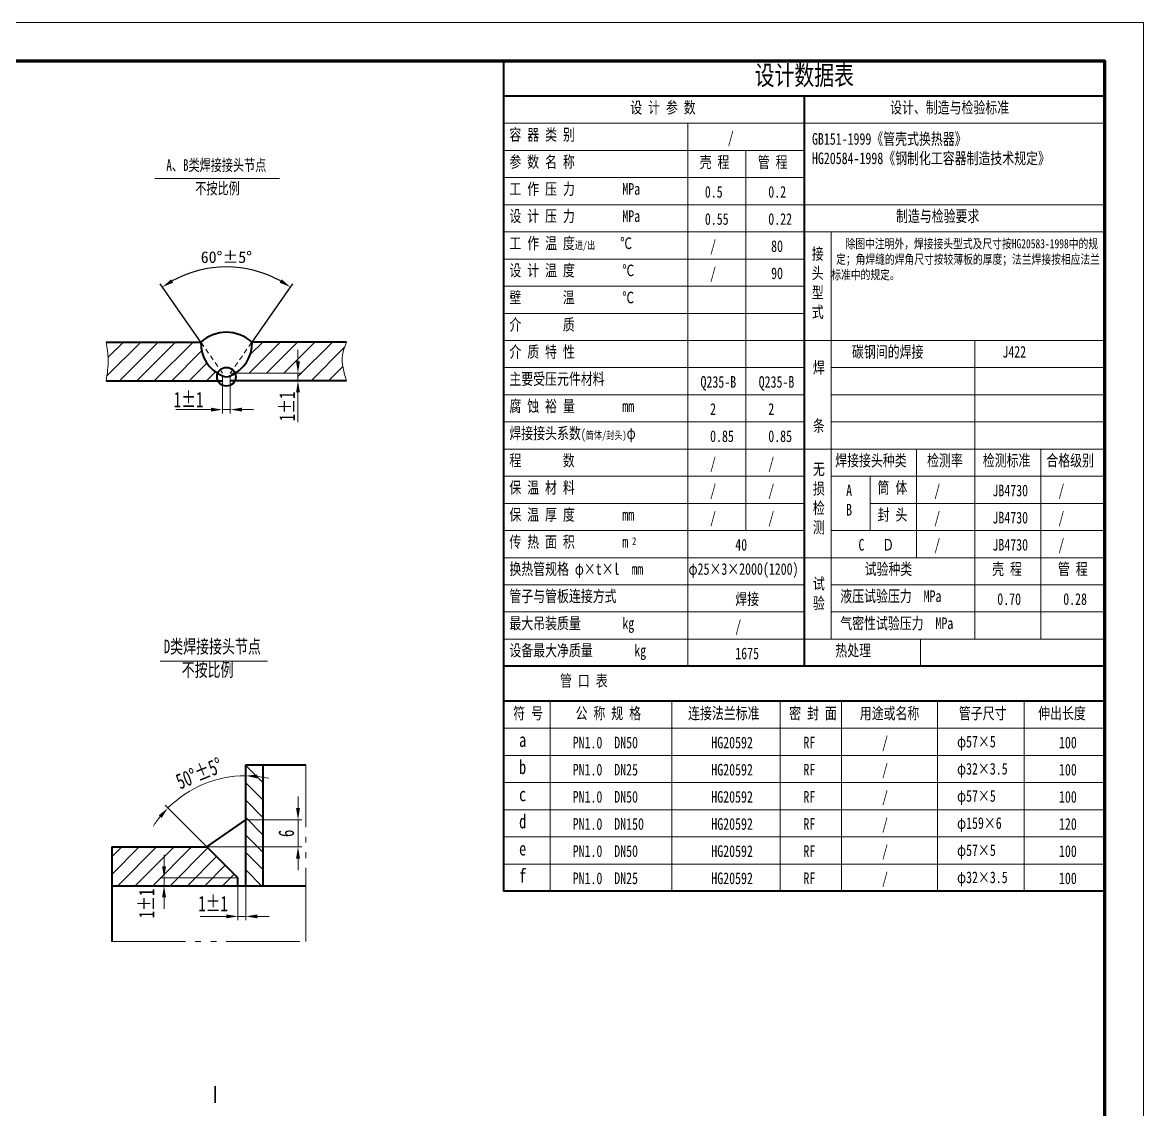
# Model space of a CAD drawing. Extents: x 577 to 4141, y -1551 to 10575.
# Drawn here: x 2407 to 4141, y 8893 to 10575 of the extents above; entities that cross this region are included whole.
import ezdxf

# ---------------------------------------------------------------- set-up
doc = ezdxf.new("R2010")
doc.units = 0
doc.header["$LTSCALE"] = 10
doc.header["$PDMODE"] = 1
doc.linetypes.add('JXX-L', pattern=[2.9499999999999997, 1.9, -0.25, 0.15, -0.25, 0.15, -0.25])
doc.linetypes.add('XX-L', pattern=[1.25, 0.75, -0.5])
doc.layers.get('Defpoints').update_dxf_attribs({"linetype": 'CONTINUOUS'})
for name, color, linetype, lineweight in [('A 粗实线', 1, 'CONTINUOUS', 40), ('B 细实线', 7, 'CONTINUOUS', 18), ('C 文 字', 2, 'CONTINUOUS', 20), ('G 长虚线', 6, 'XX-L', 20), ('I 长双点线', 3, 'JXX-L', 18), ('J 标注尺寸', 2, 'CONTINUOUS', 18)]:
    doc.layers.add(name, color=color, linetype=linetype, lineweight=lineweight)
doc.styles.add('HZTXT', font='SIMFANG.TTF', dxfattribs={"width": 0.75})
doc.styles.get("Standard").update_dxf_attribs({"font": 'SIMFANG.TTF'})
doc.styles.add('style2', font='SIMFANG.TTF', dxfattribs={"width": 0.7})
doc.styles.add('标题中文', font='SIMFANG.TTF', dxfattribs={"width": 0.7})
doc.dimstyles.new('通用标注4.0', dxfattribs={"dimscale": 6, "dimtxt": 3, "dimasz": 3, "dimexe": 1, "dimexo": 0, "dimgap": 1, "dimtad": 1, "dimdec": 0, "dimzin": 0, "dimdsep": 46, "dimtxsty": 'Standard', "dimcen": 0, "dimadec": 0, "dimazin": 0, "dimtfac": 0.375, "dimtdec": 0, "dimtmove": 2, "dimatfit": 3, "dimfxl": 0, "dimtzin": 0, "dimarcsym": 0})

# ---------------------------------------------------------------- blocks, each defined once
blk = doc.blocks.new('*D23')
at = {"layer": 'Defpoints', "color": 0}
for p in [(3237.529882554551, 4833.701037508146), (3244.866875172898, 4832.923096402701), (3234.866875172898, 4816.319008281709), (3242.866875172898, 4808.319008281709), (3244.866875172898, 4806.319008281708)]:
    blk.add_point(p, dxfattribs=at)
at = {"layer": 'J 标注尺寸', "color": 0, "lineweight": -2}
for p, q in [((3244.866875172898, 4832.923096402701), (3244.866875172899, 4835.666970911132)), ((3234.866875172898, 4816.319008281709), (3224.114731783625, 4827.071151670984))]:
    blk.add_line(p, q, dxfattribs=at)
for start, end in [(89.99999999999905, 134.9999999999966), (77.86737145388587, 83.93368572694246), (141.0663142730532, 147.1326285461097)]:
    blk.add_arc((3244.866875172898, 4806.319008281709), 28.34796262942333, start, end, dxfattribs=at)
at = {"layer": 'J 标注尺寸', "color": 0}
for points in [[(3247.836215487091, 4834.008929804123), (3247.889129342651, 4835.00752888478), (3244.866875172899, 4834.666970911132)], [(3222.443971294357, 4824.46779932445), (3223.187503222061, 4823.799098888917), (3224.821838564812, 4826.364044889798)]]:
    blk.add_solid(points, dxfattribs=at)
at = {"layer": 'J 标注尺寸', "color": 0, "insert": (3232.870529236219, 4835.280749340962), "char_height": 4, "attachment_point": 5, "rotation": 22.499999999999368, "style": 'style2'}
blk.add_mtext('{\\f仿宋_GB2312|b0|i0|c134|p49;50°±5°}', dxfattribs=at)
blk = doc.blocks.new('*D22')
at = {"layer": 'Defpoints', "color": 0}
for p in [(3244.866875172898, 4823.321083663805), (3258.347866930999, 4823.321083663805), (3234.866875172899, 4816.319008281709)]:
    blk.add_point(p, dxfattribs=at)
at = {"layer": 'J 标注尺寸', "color": 0, "lineweight": -2}
for p, q in [((3258.347866930999, 4826.321083663805), (3258.347866930999, 4829.321083663805)), ((3244.866875172898, 4823.321083663805), (3259.347866930999, 4823.321083663805)), ((3258.347866930999, 4816.319008281709), (3258.347866930999, 4823.321083663805)), ((3234.866875172899, 4816.319008281709), (3259.347866930999, 4816.319008281709)), ((3258.347866930999, 4813.319008281709), (3258.347866930999, 4810.319008281709))]:
    blk.add_line(p, q, dxfattribs=at)
at = {"layer": 'J 标注尺寸', "color": 0}
for points in [[(3257.847866930999, 4826.321083663805), (3258.847866930999, 4826.321083663805), (3258.347866930999, 4823.321083663805)], [(3257.847866930999, 4813.319008281709), (3258.847866930999, 4813.319008281709), (3258.347866930999, 4816.319008281709)]]:
    blk.add_solid(points, dxfattribs=at)
at = {"layer": 'J 标注尺寸', "color": 0, "insert": (3255.347866930998, 4819.820045972758), "char_height": 4, "attachment_point": 5, "rotation": 90, "style": 'style2'}
blk.add_mtext('6', dxfattribs=at)
blk = doc.blocks.new('*D104')
at = {"layer": 'Defpoints', "color": 0}
for p in [(2757.43839965381, 10193.08235223058), (2682.880170065843, 10080.39662071936), (2762.100093733988, 10080.39662071936), (2716.490131899915, 10032.39662071936), (2728.490131899915, 10032.39662071936)]:
    blk.add_point(p, dxfattribs=at)
at = {"layer": 'J 标注尺寸', "color": 0, "lineweight": -2}
for p, q in [((2682.880170065843, 10080.39662071936), (2619.920280809535, 10170.31266106544)), ((2762.100093733988, 10080.39662071936), (2825.059982990296, 10170.31266106544))]:
    blk.add_line(p, q, dxfattribs=at)
blk.add_arc((2722.490131899915, 10023.8277326789), 172.8250782108338, 60.97014478816176, 119.0298552118382, dxfattribs=at)
at = {"layer": 'J 标注尺寸', "color": 0}
for points in [[(2640.214540086389, 10172.39654226405), (2637.03369892721, 10177.48400229043), (2623.361739427642, 10165.39774879971)], [(2807.94656487262, 10177.48400229043), (2804.765723713442, 10172.39654226405), (2821.618524372189, 10165.39774879971)]]:
    blk.add_solid(points, dxfattribs=at)
at = {"layer": 'J 标注尺寸', "color": 0, "insert": (2722.490131899915, 10211.65281088974), "char_height": 18, "attachment_point": 5}
blk.add_mtext('{\\f仿宋_GB2312|b0|i0|c134|p49;60°±5°}', dxfattribs=at)
blk = doc.blocks.new('D类焊接接头节点')
at = {"layer": 'J 标注尺寸'}
h = blk.add_hatch(dxfattribs=at)
h.set_pattern_fill('ANSI31', color=256, angle=90, style=0)
h.set_pattern_definition([(135, (-3239.866875172898, -4819.820045972758), (-2.245064030267288, -2.245064030267288), [])])
h.paths.add_polyline_path([(9.5, 17.6751788846459), (5, 17.6751788846459), (5, -13.50103769104862), (9.5, -13.50103769104862)])
h = blk.add_hatch(dxfattribs=at)
h.set_pattern_fill('ANSI31', color=256, style=0)
h.set_pattern_definition([(45, (-3239.866875172898, -4819.820045972758), (-2.245064030267288, 2.245064030267288), [])])
h.paths.add_polyline_path([(-29.53674107769621, -3.501037691048623), (-29.53674107769621, -13.50103769104862), (-16.05367463827133, -13.50103769104862), (-16.05367463827133, -11.50103769104862), (3.000000000000455, -11.50103769104862), (-4.999999999999544, -3.501037691048623)])
h.paths.add_polyline_path([(3, -13.50103769104862), (3, -11.50103769104862), (-16.05367463827133, -11.50103769104862), (-16.05367463827133, -13.50103769104862)])
at = {"layer": 'A 粗实线'}
for p, q in [((5, 17.6751788846459), (20.46345910245145, 17.6751788846459)), ((5, -13.50103769104862), (5, 17.6751788846459)), ((9.5, -13.50103769104862), (9.5, 17.6751788846459)), ((-4.999999999999545, -3.501037691048623), (5, 3.501037691047713)), ((-29.53674107769621, -3.501037691048623), (-29.53674107769621, -27.88196099332527)), ((-29.53674107769621, -3.501037691048623), (-4.999999999999545, -3.501037691048623)), ((3.000000000000455, -11.50103769104862), (-4.999999999999545, -3.501037691048623)), ((3, -13.50103769104862), (3, -11.50103769104862)), ((-29.53674107769621, -13.50103769104862), (5, -13.50103769104862)), ((5, -13.50103769104862), (20.46345910245145, -13.50103769104862))]:
    blk.add_line(p, q, dxfattribs=at)
at = {"layer": 'I 长双点线'}
for p, q in [((20.46345910245145, -27.88196099332527), (20.46345910245145, 17.6751788846459)), ((-29.53674107769621, -27.88196099332527), (20.46345910245191, -27.88196099332527))]:
    blk.add_line(p, q, dxfattribs=at)
at = {"layer": 'J 标注尺寸'}
for p, q in [((-17.09550206171116, 44.44535657877896), (10.60261358208663, 44.44535657877896)), ((-16.05367463827133, -8.501037691048623), (-16.05367463827133, -5.501037691048623)), ((3.000000000000455, -11.50103769104862), (-17.05367463827133, -11.50103769104862)), ((-16.05367463827133, -11.50103769104862), (-16.05367463827133, -13.50103769104862)), ((3.000000000000455, -13.50103769104862), (-17.05367463827133, -13.50103769104862)), ((3, -13.50103769104862), (3, -22.4067950646695)), ((5, -13.50103769104862), (5, -22.4067950646695)), ((-16.05367463827133, -16.50103769104862), (-16.05367463827133, -19.50103769104862)), ((0, -21.4067950646695), (-6.736571717381594, -21.4067950646695)), ((5, -21.4067950646695), (3, -21.4067950646695)), ((8, -21.4067950646695), (11, -21.4067950646695))]:
    blk.add_line(p, q, dxfattribs=at)
for points in [[(-16.55367463827133, -8.501037691048623), (-15.55367463827133, -8.501037691048623), (-16.05367463827133, -11.50103769104862)], [(-16.55367463827133, -16.50103769104862), (-15.55367463827133, -16.50103769104862), (-16.05367463827133, -13.50103769104862)], [(0, -20.9067950646695), (0, -21.9067950646695), (3, -21.4067950646695)], [(8, -20.9067950646695), (8, -21.9067950646695), (5, -21.4067950646695)]]:
    blk.add_solid(points, dxfattribs=at)
at = {"layer": 'J 标注尺寸', "char_height": 3.5, "width": 51, "attachment_point": 1, "style": 'style2'}
for s, insert in [('D{\\f仿宋_GB2312|b0|i0|c134|p49;类焊接接头节点}', (-16.14644854581275, 49.94362858592831)), ('{\\f仿宋_GB2312|b0|i0|c134|p49;不按比例}', (-11.5092115260486, 43.93366311076716))]:
    blk.add_mtext(s, dxfattribs=dict(at, insert=insert))
at = {"layer": 'J 标注尺寸', "insert": (-20.55367463827179, -18.07682058142836), "char_height": 4, "attachment_point": 5, "rotation": 90, "style": 'style2'}
blk.add_mtext('{\\f仿宋_GB2312|b0|i0|c134|p49;1±1}', dxfattribs=at)
at = {"layer": 'J 标注尺寸', "insert": (-3.407385127946327, -18.11277421253726), "char_height": 4, "attachment_point": 5, "style": 'style2'}
blk.add_mtext('{\\f仿宋_GB2312|b0|i0|c134|p49;1±1}', dxfattribs=at)
at = {"layer": 'J 标注尺寸'}
dim = blk.add_angular_dim_2l(base=(-2.336992618347722, 13.8809915353886), line1=((5, -13.50103769104862), (5, 13.10305042994332)), line2=((3.000000000000455, -11.50103769104862), (-4.999999999999545, -3.501037691048623)), text='{\\f仿宋_GB2312|b0|i0|c134|p49;50°±5°}', dimstyle='通用标注4.0', dxfattribs=at)
dim.commit()
dim.dimension.update_dxf_attribs({"geometry": '*D23', "text_midpoint": (-6.996345936679973, 15.46070336820412), "insert": (-3239.866875172898, -4819.820045972758)})
dim = blk.add_linear_dim(base=(18.48099175810057, 3.501037691047713), p1=(-4.999999999999545, -3.501037691048623), p2=(5, 3.501037691047713), angle=90, text='6', dimstyle='通用标注4.0', dxfattribs=at)
dim.commit()
dim.dimension.update_dxf_attribs({"geometry": '*D22', "text_midpoint": (15.48099175810012, 0), "insert": (-3239.866875172898, -4819.820045972758)})

msp = doc.modelspace()

# ---------------------------------------------------------------- hatches: boundary and pattern name
at = {"layer": 'J 标注尺寸'}
h = msp.add_hatch(dxfattribs=at)
h.set_pattern_fill('ANSI31', color=256, style=0)
h.set_pattern_definition([(45, (-15600.35281328855, -14683.58325911131), (-13.47038418160373, 13.47038418160373), [])])
edge = h.paths.add_edge_path()
edge.add_ellipse((2722.490131899915, 10026.77112613859), major_axis=(-10.22635046019666, 10.22635046019666), ratio=0.9999999999997468, start_angle=45.000000000007276, end_angle=71.15294256730328, ccw=False)
edge.add_ellipse((2722.490131899915, 10026.77112613859), major_axis=(10.22635046019344, 10.22635046019344), ratio=0.9999999999999885, start_angle=113.9896631412675, end_angle=134.9999999999996, ccw=False)
edge.add_ellipse((2737.208318329363, 10078.42287068845), major_axis=(38.44114581361683, 38.44114581361683), ratio=0.9999999999999767, start_angle=132.9193505473653, end_angle=193.7298607532781, ccw=False)
edge.add_line((2682.880170065843, 10080.39662071936), (2536.490131899915, 10080.39662071936))
edge.add_spline(control_points=[(2536.490131899915, 10080.39662071936), (2538.005877139393, 10071.35834465413), (2541.354186134101, 10051.39262729102), (2538.210631499752, 10031.36044109129), (2536.490131899915, 10020.39662071936)], knot_values=[0, 0, 0, 0, 4.553085131909655, 10.0578484456397, 10.0578484456397, 10.0578484456397, 10.0578484456397], degree=3, periodic=0)
edge.add_line((2536.490131899915, 10020.39662071936), (2709.508523057809, 10020.39662071936))
edge = h.paths.add_edge_path()
edge.add_line((2833.180104227785, 10032.39662071936), (2833.180104227785, 10020.39662071936))
edge.add_line((2833.180104227785, 10020.39662071936), (2839.180104227785, 10020.39662071936))
edge.add_line((2839.180104227785, 10020.39662071936), (2908.490131899915, 10020.39662071936))
edge.add_spline(control_points=[(2908.490131899915, 10020.39662071936), (2904.209004357031, 10033.85245823328), (2897.687289914046, 10054.35059312366), (2905.72776328354, 10073.73645394974), (2908.490131899915, 10080.39662071936)], knot_values=[0, 0, 0, 0, 6.737565344485811, 10.26376270678672, 10.26376270678672, 10.26376270678672, 10.26376270678672], degree=3, periodic=0)
edge.add_line((2908.490131899915, 10080.39662071936), (2762.100093733988, 10080.39662071936))
edge.add_ellipse((2707.771945470468, 10078.42287068845), major_axis=(38.44114581361675, 38.44114581361675), ratio=0.9999999999999929, start_angle=257.1528708974303, end_angle=317.0806494526338, ccw=False)
edge.add_line((2736.703376418664, 10032.39662071936), (2833.180104227785, 10032.39662071936))

# ---------------------------------------------------------------- linework, layer by layer
at = {"layer": 'A 粗实线'}
for p, q in [((3151.145502225565, 10514.93900344576), (3151.145502225565, 9230.874238919814)), ((4081.145502225565, 10460.83796835055), (3151.145502225565, 10460.83796835055)), ((3616.145502225565, 10460.83796835055), (3616.145502225565, 9578.837968350555)), ((2536.490131899915, 10080.39662071936), (2682.880170065843, 10080.39662071936)), ((2908.490131899915, 10080.39662071936), (2762.100093733988, 10080.39662071936)), ((2536.490131899915, 10020.39662071936), (2716.490131899915, 10020.39662071936)), ((2908.490131899915, 10020.39662071936), (2728.490131899915, 10020.39662071936)), ((4081.145502225565, 9578.837968350555), (3151.145502225565, 9578.837968350555)), ((4081.145502225565, 9524.874238919812), (3151.145502225565, 9524.874238919812)), ((4081.145502225565, 9230.874238919812), (3151.145502225565, 9230.874238919812))]:
    msp.add_line(p, q, dxfattribs=at)
at = {"layer": 'A 粗实线', "color": 5, "lineweight": 120}
msp.add_lwpolyline([(4081.145502225565, 5588.939003445765), (4081.145502225565, 10514.93900344576), (727.1455022255659, 10514.93900344576), (727.1455022255659, 5588.939003445765)], close=True, dxfattribs=at)
at = {"layer": 'A 粗实线'}
for centre, major_axis, ratio, start_param, end_param in [((2722.490131899915, 10036.0142948145), (42.06387957155908, 42.06387957155908), 1, 0.0567580478251225, 1.514038278969774), ((2737.208318329363, 10078.42287068845), (-38.44114581361704, 38.44114581361704), 0.9999999999999789, 0.7490839798699311, 1.96520730489672), ((2707.771945470468, 10078.42287068845), (38.44114581361705, 38.44114581361704), 0.9999999999999791, 4.317978002282866, 5.534101327309656), ((2722.490131899915, 10026.77112613859), (-10.22635046019265, 10.22635046019265), 0.999999999999986, 3.926990816987249, 10.21017612416684), ((2722.490131899915, 10040.41201117023), (9.645562307253961, 9.64556230725396), 1, 3.471554545102514, 4.382427088871969)]:
    msp.add_ellipse(centre, major_axis=major_axis, ratio=ratio, start_param=start_param, end_param=end_param, dxfattribs=at)
at = {"layer": 'B 细实线'}
for p, q in [((4081.145502225565, 10418.83796835056), (3151.145502225565, 10418.83796835056)), ((3436.145502225565, 10418.83796835056), (3436.145502225565, 9578.837968350555)), ((3616.145502225565, 10376.83796835056), (3151.145502225565, 10376.83796835056)), ((3526.145502225565, 10376.83796835055), (3526.145502225565, 9788.837968350555)), ((3616.145502225565, 10334.83796835056), (3151.145502225565, 10334.83796835056)), ((4081.145502225565, 10292.83796835056), (3151.145502225565, 10292.83796835056)), ((4081.145502225565, 10250.83796835056), (3151.145502225565, 10250.83796835056)), ((3658.145502225565, 10250.83796835056), (3658.145502225565, 9620.837968350555)), ((3616.145502225565, 10208.83796835056), (3151.145502225565, 10208.83796835056)), ((3616.145502225565, 10166.83796835056), (3151.145502225565, 10166.83796835056)), ((3616.145502225565, 10124.83796835056), (3151.145502225565, 10124.83796835056)), ((4081.145502225565, 10082.83796835056), (3151.145502225565, 10082.83796835056)), ((3880.145502225565, 10082.83796835055), (3880.145502225565, 9620.837968350555)), ((3616.145502225565, 10040.83796835056), (3151.145502225565, 10040.83796835056)), ((4081.145502225565, 10040.83796835056), (3658.145502225565, 10040.83796835056)), ((3616.145502225565, 9998.837968350555), (3151.145502225565, 9998.837968350555)), ((4081.145502225565, 9998.837968350555), (3658.145502225565, 9998.837968350555)), ((3616.145502225565, 9956.837968350555), (3151.145502225565, 9956.837968350555)), ((4081.145502225565, 9956.837968350555), (3658.145502225565, 9956.837968350555)), ((3658.145502225565, 9914.837968350555), (3151.145502225565, 9914.837968350555)), ((4081.145502225565, 9914.837968350552), (3658.145502225565, 9914.837968350552)), ((4081.145502225565, 9914.837968350555), (3658.145502225565, 9914.837968350555)), ((3790.145502225565, 9914.837968350555), (3790.145502225565, 9746.837968350555)), ((3982.145502225565, 9914.837968350555), (3982.145502225565, 9620.837968350555)), ((3616.145502225565, 9872.837968350555), (3151.145502225565, 9872.837968350555)), ((4081.145502225565, 9872.837968350555), (3658.145502225565, 9872.837968350557)), ((3718.145502225565, 9872.837968350557), (3718.145502225565, 9788.837968350552)), ((3616.145502225565, 9830.837968350555), (3151.145502225565, 9830.837968350555)), ((4081.145502225565, 9830.837968350555), (3718.145502225565, 9830.837968350555)), ((3616.145502225565, 9788.837968350552), (3151.145502225565, 9788.837968350555)), ((4081.145502225565, 9788.837968350552), (3658.145502225565, 9788.837968350552)), ((4081.145502225565, 9746.837968350555), (3151.145502225565, 9746.837968350555)), ((3616.145502225565, 9704.837968350555), (3151.145502225565, 9704.837968350555)), ((4081.145502225565, 9704.837968350555), (3658.145502225565, 9704.837968350555)), ((3616.145502225565, 9662.837968350555), (3151.145502225565, 9662.837968350555)), ((4081.145502225565, 9662.837968350555), (3658.145502225565, 9662.837968350555)), ((4081.145502225565, 9662.837968350555), (3658.145502225565, 9662.837968350555)), ((4081.145502225565, 9620.837968350555), (3151.145502225565, 9620.837968350555)), ((3795.942319061534, 9620.837968350555), (3795.942319061534, 9578.837968350555)), ((3223.145502225565, 9524.874238919812), (3223.145502225565, 9230.874238919814)), ((3411.554581894125, 9524.874238919812), (3411.554581894125, 9230.874238919814)), ((3579.158811501395, 9524.874238919812), (3579.158811501395, 9230.874238919814)), ((3673.959905604461, 9524.874238919812), (3673.95990560446, 9230.874238919814)), ((3822.359431955425, 9524.874238919812), (3822.359431955422, 9230.874238919814)), ((3956.355757708196, 9524.874238919812), (3956.355757708196, 9230.874238919814)), ((4081.145502225565, 9482.874238919812), (3151.145502225565, 9482.874238919812)), ((4081.145502225565, 9440.874238919812), (3151.145502225565, 9440.874238919812)), ((4081.145502225565, 9398.874238919812), (3151.145502225565, 9398.874238919812)), ((4081.145502225565, 9356.874238919812), (3151.145502225565, 9356.874238919812)), ((4081.145502225565, 9314.874238919812), (3151.145502225565, 9314.874238919812)), ((4081.145502225565, 9272.874238919812), (3151.145502225565, 9272.874238919812))]:
    msp.add_line(p, q, dxfattribs=at)
msp.add_lwpolyline([(4141.145502225565, 5528.939003445765), (4141.145502225565, 10574.93900344576), (577.1455022255659, 10574.93900344576), (577.1455022255659, 5528.939003445765)], close=True, dxfattribs=at)
at = {"layer": 'G 长虚线'}
for p, q in [((2716.490131899915, 10032.39662071936), (2682.880170065843, 10080.39662071936)), ((2728.490131899915, 10032.39662071936), (2762.100093733988, 10080.39662071936)), ((2716.490131899915, 10020.39662071936), (2716.490131899915, 10032.39662071936)), ((2728.490131899915, 10020.39662071936), (2728.490131899915, 10032.39662071936))]:
    msp.add_line(p, q, dxfattribs=at)
at = {"layer": 'J 标注尺寸'}
for p, q in [((2611.899889461351, 10333.48909853579), (2804.696425418236, 10333.48909853579)), ((2833.180104227785, 10050.39662071936), (2833.180104227785, 10068.39662071936)), ((2728.490131899915, 10032.39662071936), (2839.180104227785, 10032.39662071936)), ((2833.180104227785, 10032.39662071936), (2833.180104227785, 10020.39662071936)), ((2716.490131899915, 10020.39662071936), (2716.490131899915, 9969.875678796961)), ((2728.490131899915, 10020.39662071936), (2839.180104227785, 10020.39662071936)), ((2728.490131899915, 10020.39662071936), (2728.490131899915, 9969.875678796961)), ((2833.180104227785, 10002.39662071936), (2833.180104227785, 9956.712372465568)), ((2698.490131899915, 9975.875678796961), (2644.245051386567, 9975.875678796961)), ((2728.490131899915, 9975.875678796961), (2716.490131899915, 9975.875678796961)), ((2746.490131899915, 9975.875678796961), (2764.490131899915, 9975.875678796961))]:
    msp.add_line(p, q, dxfattribs=at)
for points, knots in [([(2536.490131899915, 10080.39662071936), (2538.005877139393, 10071.35834465413), (2541.354186134105, 10051.39262729102), (2538.210631499748, 10031.36044109129), (2536.490131899915, 10020.39662071936)], [0, 0, 0, 0, 4.553085131909655, 10.0578484456397, 10.0578484456397, 10.0578484456397, 10.0578484456397]), ([(2908.490131899915, 10080.39662071936), (2905.727763283538, 10073.73645394975), (2897.687289914044, 10054.35059312365), (2904.209004357029, 10033.85245823328), (2908.490131899915, 10020.39662071936)], [0, 0, 0, 0, 3.526197362300913, 10.26376270678672, 10.26376270678672, 10.26376270678672, 10.26376270678672])]:
    msp.add_open_spline(points, degree=3, knots=knots, dxfattribs=at)
for points in [[(2830.180104227785, 10050.39662071936), (2836.180104227785, 10050.39662071936), (2833.180104227785, 10032.39662071936)], [(2830.180104227785, 10002.39662071936), (2836.180104227785, 10002.39662071936), (2833.180104227785, 10020.39662071936)], [(2698.490131899915, 9978.875678796961), (2698.490131899915, 9972.875678796961), (2716.490131899915, 9975.875678796961)], [(2746.490131899915, 9978.875678796961), (2746.490131899915, 9972.875678796961), (2728.490131899915, 9975.875678796961)]]:
    msp.add_solid(points, dxfattribs=at)

# ---------------------------------------------------------------- block references
at = {"layer": 'C 文 字', "xscale": 6, "yscale": 6, "zscale": 0.5}
msp.add_blockref('D类焊接接头节点', (2722.391776782474, 9320.299596939833), dxfattribs=at)

# ---------------------------------------------------------------- texts
at = {"layer": 'C 文 字', "width": 0.6999999999999696}
for s, height, style, p in [('A、B类焊接接头节点', 18, '标题中文', (2629.58027791296, 10345.29656657905)), ('不按比例', 18, '标题中文', (2674.329155126256, 10309.19336742196)), ('1±1', 24, 'style2', (2641.128157346467, 9979.514158159956)), (' Ⅰ', 26.25, 'style2', (2680.08730784101, 8903.001383697314))]:
    msp.add_text(s, height=height, dxfattribs=dict(at, style=style)).set_placement(p)
at = {"layer": 'C 文 字', "style": 'style2', "width": 0.6999999999999696}
msp.add_text('1±1', height=24, rotation=90, dxfattribs=at).set_placement((2828.354897680566, 9957.971640705631))
at = {"layer": 'C 文 字', "attachment_point": 1, "style": 'HZTXT'}
for s, insert, char_height, width in [('设计数据表', (3539.652289000962, 10508.13100486121), 30, 465), ('设 计 参 数', (3347.102897118206, 10452.32797011988), 18, 288), ('设计、制造与检验标准', (3749.055740256903, 10452.32797011988), 18, 288), ('容 器 类 别', (3160.202596318279, 10410.32797011988), 18, 288), ('/', (3498.102450880571, 10405.79685128644), 18, 288), ('GB151-1999《管壳式换热器》\\PHG20584-1998《钢制化工容器制造技术规定》\\P ', (3628.242409427909, 10403.73439198669), 18, 465), ('参 数 名 称', (3160.202596318279, 10368.32797011988), 18, 288), ('壳 程', (3454.515790819714, 10367.84662045738), 18, 288), ('管 程', (3544.515790819714, 10367.84662045738), 18, 288), ('工 作 压 力        MPa', (3160.202596318279, 10326.32797011988), 18, 288), ('0.5', (3462.523168384734, 10321.79685128644), 18, 288), ('0.2', (3560.657504357932, 10321.79685128644), 18, 288), ('设 计 压 力        MPa', (3160.202596318279, 10284.32797011988), 18, 288), (' 制造与检验要求', (3749.055740256903, 10284.32797011988), 18, 288), ('0.55', (3462.523168384734, 10279.79685128644), 18, 288), ('0.22', (3560.657504357932, 10279.79685128644), 18, 288), ('工 作 温 度{\\H0.6667x;进/出      }℃', (3160.202596318279, 10242.32797011988), 18, 288), ('/', (3470.657504357932, 10237.79685128644), 18, 288), ('80', (3565.059764320282, 10237.79685128644), 18, 288), ('   除图中注明外，焊接接头型式及尺寸按HG20583-1998中的规\\P 定；角焊缝的焊角尺寸按较薄板的厚度；法兰焊接按相应法兰标准中的规定。', (3658.145502225565, 10239.79621062901), 14.4, 423), ('接\\P头\\P型\\P式', (3627.930059163402, 10226.03263508836), 18, 288), ('设 计 温 度        ℃', (3160.202596318279, 10200.32797011988), 18, 288), ('/', (3470.657504357932, 10195.79685128644), 18, 288), ('90', (3565.059764320282, 10195.79685128644), 18, 288), ('壁       温        ℃', (3160.202596318279, 10158.32797011988), 18, 288), ('介       质', (3160.202596318279, 10116.32797011988), 18, 288), ('介 质 特 性', (3160.202596318279, 10074.32797011988), 18, 288), ('碳钢间的焊接', (3690.141230631161, 10074.32797011988), 18, 288), ('J422', (3922.725993791581, 10074.32797011988), 18, 288), ('焊\\P\\P\\P条', (3629.656531197426, 10050.03034281558), 18, 288), ('主要受压元件材料', (3160.202596318279, 10032.32797011988), 18, 288), ('Q235-B', (3455.815120278403, 10027.79685128645), 18, 288), ('Q235-B', (3545.815120278403, 10027.79685128645), 18, 288), ('腐 蚀 裕 量        mm', (3160.202596318279, 9990.32797011988), 18, 288), ('2', (3470.657504357932, 9985.796851286446), 18, 288), ('2', (3560.657504357932, 9985.796851286446), 18, 288), ('焊接接头系数{\\H0.8333x;(\\H0.8x;筒体/封头)}φ{\\H0.8333x;        } ', (3160.202596318279, 9948.32797011988), 18, 288), ('0.85', (3470.657504357932, 9943.796851286446), 18, 288), ('0.85', (3560.657504357932, 9943.796851286446), 18, 288), ('程       数 ', (3160.202596318279, 9906.32797011988), 18, 288), ('/', (3470.657504357932, 9901.796851286446), 18, 288), ('/', (3560.657504357932, 9901.796851286446), 18, 288), ('焊接接头种类', (3664.154183572595, 9906.32797011988), 18, 288), ('检测率', (3806.293027049876, 9906.32797011988), 18, 288), ('检测标准', (3892.483684930226, 9906.32797011988), 18, 288), ('合格级别', (3990.771168301882, 9906.32797011988), 18, 288), ('无\\P损\\P检\\P测', (3629.656531197434, 9892.73465954384), 18, 288), ('保 温 材 料', (3160.202596318279, 9864.32797011988), 18, 288), ('/', (3470.657504357932, 9859.796851286446), 18, 288), ('/', (3560.657504357932, 9859.796851286446), 18, 288), ('A\\PB', (3681.068529801643, 9860.015632902738), 18, 288), ('筒 体', (3729.756676635134, 9864.327970119883), 18, 288), ('/', (3817.347997977282, 9859.796851286448), 18, 288), ('JB4730', (3907.347997977282, 9859.796851286448), 18, 288), ('/', (4009.347997977282, 9859.796851286448), 18, 288), ('保 温 厚 度        mm', (3160.202596318279, 9822.32797011988), 18, 288), ('/', (3470.657504357932, 9817.796851286446), 18, 288), ('/', (3560.657504357932, 9817.796851286446), 18, 288), ('封 头', (3729.756676635134, 9822.32797011988), 18, 288), ('/', (3817.347997977282, 9817.796851286446), 18, 288), ('JB4730', (3907.347997977282, 9817.796851286446), 18, 288), ('/', (4009.347997977282, 9817.796851286446), 18, 288), ('传 热 面 积        m ', (3160.202596318279, 9780.32797011988), 18, 288), ('2', (3350.044580997936, 9778.22673853095), 12, 288), ('40', (3509.605438530365, 9775.796851286446), 18, 288), ('C   Ｄ', (3700.12997719978, 9775.796851286443), 18, 288), ('/', (3817.347997977282, 9775.796851286443), 18, 288), ('JB4730', (3907.347997977282, 9775.796851286443), 18, 288), ('/', (4009.347997977282, 9775.796851286443), 18, 288), ('换热管规格 φ×t×l  mm', (3160.202596318279, 9738.32797011988), 18, 288), (' φ25×3×2000(1200)  ', (3428.162904829645, 9738.32797011988), 18, 288), ('试验种类', (3709.687421542338, 9738.327924195608), 18, 288), ('壳 程 ', (3906.939679573152, 9738.327924195608), 18, 288), ('管 程 ', (4008.706806648042, 9738.327924195608), 18, 288), ('试\\P验', (3629.656531197426, 9715.640400286764), 18, 288), ('管子与管板连接方式', (3160.202596318279, 9696.32797011988), 18, 288), ('焊接', (3509.605438530365, 9691.796851286446), 18, 288), ('液压试验压力  MPa', (3671.995828972151, 9696.327924195608), 18, 288), ('0.70', (3914.886239662599, 9691.796851286446), 18, 288), ('0.28', (4016.886239662599, 9691.796851286446), 18, 288), ('最大吊装质量       kg', (3160.202596318279, 9654.32797011988), 18, 288), ('/', (3509.605438530365, 9649.796851286446), 18, 288), ('气密性试验压力  MPa', (3671.995828972151, 9654.327924195608), 18, 288), ('设备最大净质量       kg', (3160.202596318279, 9612.32797011988), 18, 288), ('1675', (3509.605438530365, 9607.796851286446), 18, 288), ('热处理', (3664.435190473549, 9612.327924195597), 18, 288), ('管 口 表', (3238.611538946181, 9565.44524266954), 18, 288), (' 符 号', (3156.99220379498, 9515.089642591727), 18, 288), ('公 称 规 格', (3262.600189360473, 9515.089642591727), 18, 288), ('连接法兰标准', (3436.60590500883, 9515.089642591727), 18, 288), ('密 封 面', (3593.007391049927, 9515.089642591727), 18, 288), ('用途或名称', (3702.211930884201, 9515.089642591727), 18, 288), ('管子尺寸', (3855.412633049236, 9515.089642591727), 18, 288), ('伸出长度', (3978.206296946853, 9515.089642591727), 18, 288), ('a', (3175.206216131319, 9475.624898442882), 21.6, 345.6), ('PN1.0  DN50', (3258.113882177277, 9469.833121855703), 18, 288), ('HG20592', (3472.564685941437, 9469.833121855703), 18, 288), ('RF', (3614.998424471523, 9469.833121855703), 18, 288), ('/', (3736.6272312293, 9469.833121855703), 18, 288), ('φ57×5', (3852.639042124436, 9471.28320389563), 18, 288), ('100', (4010.29204643433, 9469.833121855703), 18, 288), ('b', (3175.206216131319, 9433.624898442882), 21.6, 345.6), ('PN1.0  DN25', (3258.113882177277, 9427.833121855703), 18, 288), ('HG20592', (3472.564685941437, 9427.833121855703), 18, 288), ('RF', (3614.998424471523, 9427.833121855703), 18, 288), ('/', (3736.6272312293, 9427.833121855703), 18, 288), ('φ32×3.5', (3852.639042124436, 9429.28320389563), 18, 288), ('100', (4010.29204643433, 9427.833121855703), 18, 288), ('c', (3175.206216131319, 9391.624898442882), 21.6, 345.6), ('PN1.0  DN50', (3258.113882177277, 9385.833121855703), 18, 288), ('HG20592', (3472.564685941437, 9385.833121855703), 18, 288), ('RF', (3614.998424471523, 9385.833121855703), 18, 288), ('/', (3736.6272312293, 9385.833121855703), 18, 288), ('φ57×5', (3852.639042124436, 9387.28320389563), 18, 288), ('100', (4010.29204643433, 9385.833121855703), 18, 288), ('d ', (3175.206216131319, 9349.624898442882), 21.6, 345.6), ('PN1.0  DN150', (3258.113882177277, 9343.833121855703), 18, 288), ('HG20592', (3472.564685941437, 9343.833121855703), 18, 288), ('RF', (3614.998424471523, 9343.833121855703), 18, 288), ('/', (3736.6272312293, 9343.833121855703), 18, 288), ('φ159×6', (3852.639042124436, 9345.28320389563), 18, 288), ('120', (4010.29204643433, 9343.833121855703), 18, 288), ('e', (3175.206216131319, 9307.624898442882), 21.6, 345.6), ('PN1.0  DN50', (3258.113882177277, 9301.833121855703), 18, 288), ('HG20592', (3472.564685941437, 9301.833121855703), 18, 288), ('RF', (3614.998424471523, 9301.833121855703), 18, 288), ('/', (3736.6272312293, 9301.833121855703), 18, 288), ('φ57×5', (3852.639042124436, 9303.28320389563), 18, 288), ('100', (4010.29204643433, 9301.833121855703), 18, 288), ('f', (3175.206216131319, 9265.624898442882), 21.6, 345.6), ('/', (3736.6272312293, 9259.833121855703), 18, 288), ('φ32×3.5', (3852.639042124436, 9261.28320389563), 18, 288), ('PN1.0  DN25', (3258.113882177277, 9259.833121855703), 18, 288), ('HG20592', (3472.564685941437, 9259.833121855703), 18, 288), ('RF', (3614.998424471523, 9259.833121855703), 18, 288), ('100', (4010.29204643433, 9259.833121855703), 18, 288)]:
    msp.add_mtext(s, dxfattribs=dict(at, insert=insert, char_height=char_height, width=width))

# ---------------------------------------------------------------- dimensions: what is measured, and where the dimension line sits
at = {"layer": 'J 标注尺寸'}
dim = msp.add_angular_dim_2l(base=(2757.43839965381, 10193.08235223058), line1=((2716.490131899915, 10032.39662071936), (2682.880170065843, 10080.39662071936)), line2=((2728.490131899915, 10032.39662071936), (2762.100093733988, 10080.39662071936)), text='{\\f仿宋_GB2312|b0|i0|c134|p49;60°±5°}', dimstyle='通用标注4.0', dxfattribs=at)
dim.commit()
dim.dimension.update_dxf_attribs({"geometry": '*D104', "text_midpoint": (2722.490131899915, 10211.65281088974)})

doc.saveas('drawing.dxf')
